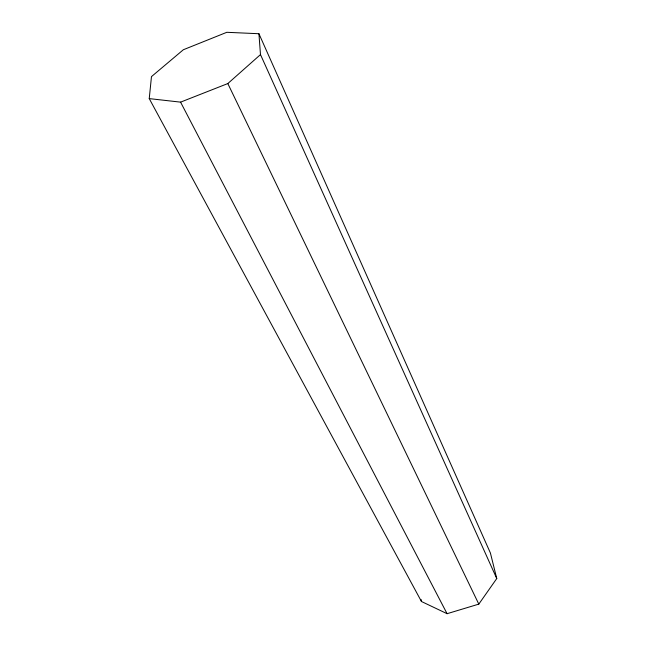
<?xml version="1.0" encoding="UTF-8"?>
<svg xmlns="http://www.w3.org/2000/svg" width="646" height="646" viewBox="0 0 646 646"><rect width="100%" height="100%" fill="white"/><g stroke="black" fill="none" stroke-linecap="round" stroke-linejoin="round"><path stroke-width="0.97" d="M149.242 98.612L151.471 76.616L183.343 49.742L226.811 32.3L258.933 33.729L490.419 553.033L496.758 578.541L478.807 604.123L447.08 613.7L421.45 601.499L149.242 98.612L180.573 102.141L227.82 83.56L260.483 54.595L258.933 33.729M180.573 102.141L447.08 613.7M227.82 83.56L478.807 604.123M260.483 54.595L496.758 578.541M421.095 599.512L421.45 601.499"/></g></svg>
